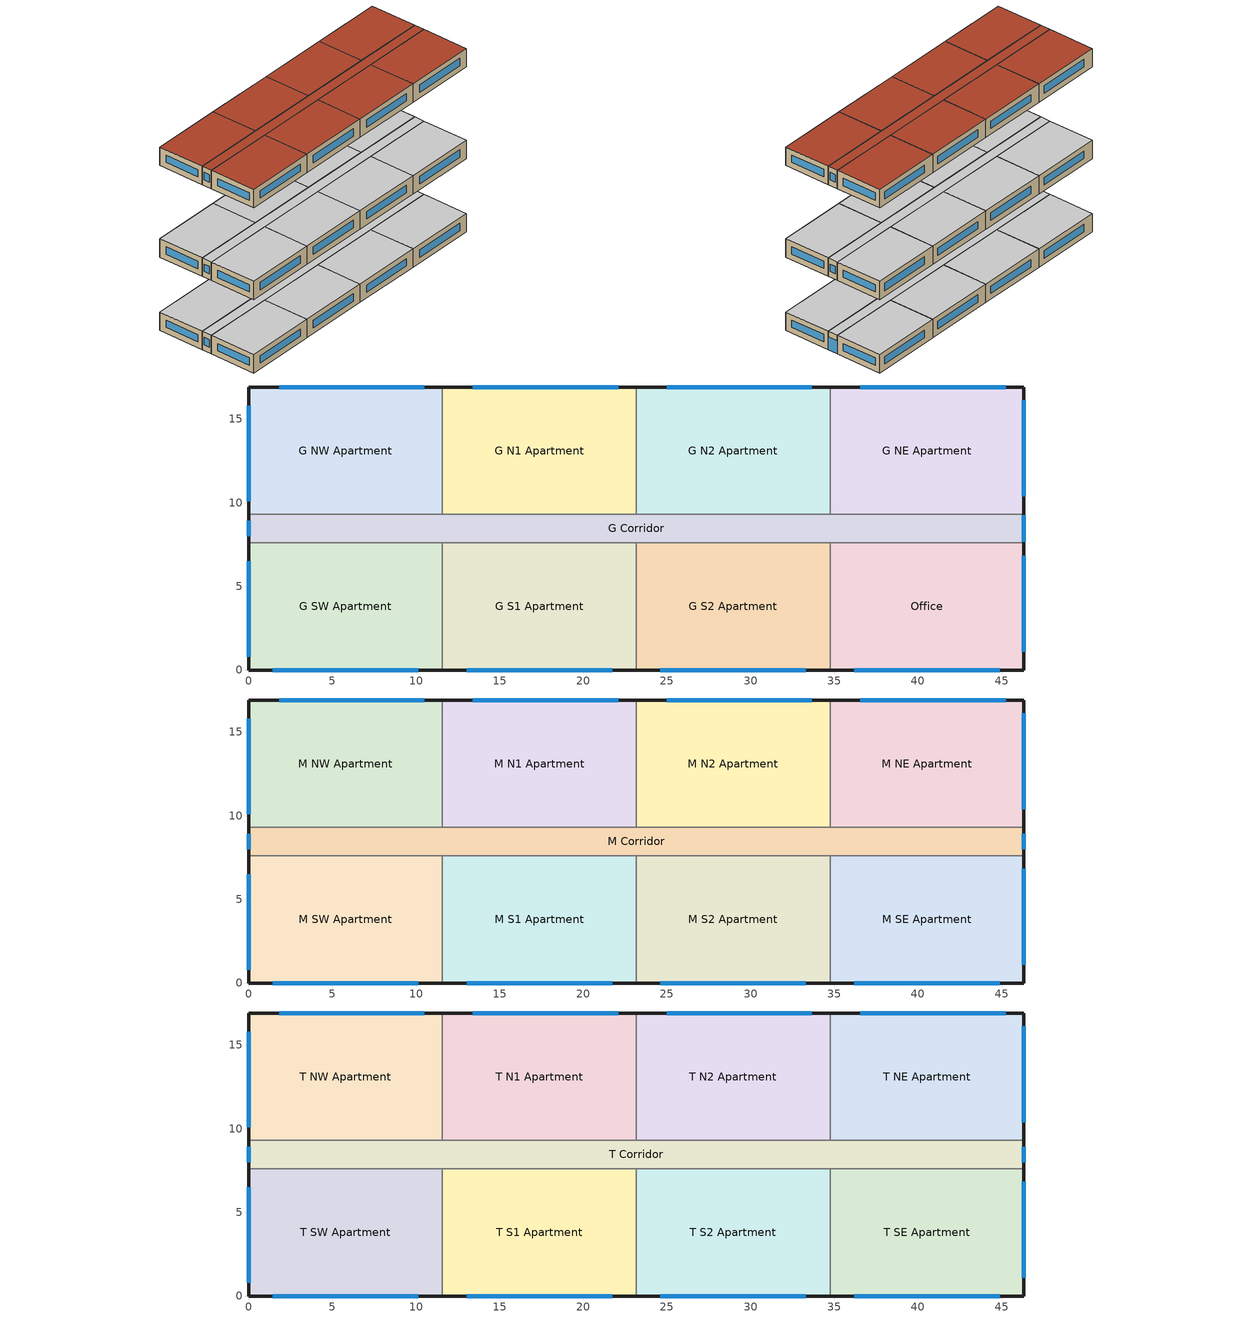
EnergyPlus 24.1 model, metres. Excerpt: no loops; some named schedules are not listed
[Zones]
G SW Apartment
 floor ground (gGFloorSWA_Ffactor): 0,7.62 11.58,7.62 11.58,0 0,0 z0
 wall outside (res_ext_wall_grd): 0,7.62 0,0 11.58,0 z0:3.05
 wall to G Corridor (int_wall): 11.58,7.62 0,7.62 z0:3.05
 wall to G S1 Apartment (int_wall): 11.58,0 11.58,7.62 z0:3.05
 window (ResWindow_U_0.382_SHGC_0.353): 1.45,0 10.13,0 / 0,6.5 0,0.79 z0.95:2.17
 ceiling adiabatic (int_slab_ceiling): 11.58,0 11.58,7.62 0,7.62 0,0 z3.05
G NW Apartment
 floor ground (gGFloorNWA_Ffactor): 0,16.92 11.58,16.92 11.58,9.3 0,9.3 z0
 wall outside (res_ext_wall_grd): 11.58,16.92 0,16.92 0,9.3 z0:3.05
 wall to G Corridor (int_wall): 0,9.3 11.58,9.3 z0:3.05
 wall to G N1 Apartment (int_wall): 11.58,9.3 11.58,16.92 z0:3.05
 window (ResWindow_U_0.382_SHGC_0.353): 0,15.8 0,10.08 / 10.5,16.92 1.81,16.92 z0.95:2.17
 ceiling adiabatic (int_slab_ceiling): 11.58,9.3 11.58,16.92 0,16.92 0,9.3 z3.05
Office
 floor ground (gGFloorSEA_Ffactor): 34.75,7.62 46.33,7.62 46.33,0 34.75,0 z0
 wall outside (nonres_ext_wall_grd): 34.75,0 46.33,0 46.33,7.62 z0:3.05
 wall to G Corridor (int_wall): 46.33,7.62 34.75,7.62 z0:3.05
 window (NonresWindow_U_0.382_SHGC_0.353): 36.19,0 44.88,0 / 46.33,1.1 46.33,6.81 z0.95:2.17
 ceiling adiabatic (int_slab_ceiling): 46.33,0 46.33,7.62 34.75,7.62 34.75,0 z3.05
G NE Apartment
 floor ground (gGFloorNEA_Ffactor): 34.75,16.92 46.33,16.92 46.33,9.3 34.75,9.3 z0
 wall outside (res_ext_wall_grd): 46.33,9.3 46.33,16.92 34.75,16.92 z0:3.05
 wall to G Corridor (int_wall): 34.75,9.3 46.33,9.3 z0:3.05
 window (ResWindow_U_0.382_SHGC_0.353): 45.25,16.92 36.56,16.92 / 46.33,10.4 46.33,16.11 z0.95:2.17
 ceiling adiabatic (int_slab_ceiling): 46.33,9.3 46.33,16.92 34.75,16.92 34.75,9.3 z3.05
G N1 Apartment
 floor ground (gGFloorN1A_Ffactor): 11.58,16.92 23.16,16.92 23.16,9.3 11.58,9.3 z0
 wall outside (res_ext_wall_grd): 23.16,16.92 11.58,16.92 z0:3.05
 wall to G Corridor (int_wall): 11.58,9.3 23.16,9.3 z0:3.05
 wall to G N2 Apartment (int_wall): 23.16,9.3 23.16,16.92 z0:3.05
 window (ResWindow_U_0.382_SHGC_0.353): 22.08,16.92 13.4,16.92 z0.95:2.17
 ceiling adiabatic (int_slab_ceiling): 23.16,9.3 23.16,16.92 11.58,16.92 11.58,9.3 z3.05
G N2 Apartment
 floor ground (gGFloorN2A_Ffactor): 23.16,16.92 34.75,16.92 34.75,9.3 23.16,9.3 z0
 wall outside (res_ext_wall_grd): 34.75,16.92 23.16,16.92 z0:3.05
 wall to G Corridor (int_wall): 23.16,9.3 34.75,9.3 z0:3.05
 wall to G NE Apartment (int_wall): 34.75,9.3 34.75,16.92 z0:3.05
 window (ResWindow_U_0.382_SHGC_0.353): 33.66,16.92 24.98,16.92 z0.95:2.17
 ceiling adiabatic (int_slab_ceiling): 34.75,9.3 34.75,16.92 23.16,16.92 23.16,9.3 z3.05
G S1 Apartment
 floor ground (gGFloorS1A_Ffactor): 11.58,7.62 23.16,7.62 23.16,0 11.58,0 z0
 wall outside (res_ext_wall_grd): 11.58,0 23.16,0 z0:3.05
 wall to G Corridor (int_wall): 23.16,7.62 11.58,7.62 z0:3.05
 wall to G S2 Apartment (int_wall): 23.16,0 23.16,7.62 z0:3.05
 window (ResWindow_U_0.382_SHGC_0.353): 13.03,0 21.72,0 z0.95:2.17
 ceiling adiabatic (int_slab_ceiling): 23.16,0 23.16,7.62 11.58,7.62 11.58,0 z3.05
G S2 Apartment
 floor ground (gGFloorS2A_Ffactor): 23.16,7.62 34.75,7.62 34.75,0 23.16,0 z0
 wall outside (res_ext_wall_grd): 23.16,0 34.75,0 z0:3.05
 wall to G Corridor (int_wall): 34.75,7.62 23.16,7.62 z0:3.05
 wall to Office (int_wall): 34.75,0 34.75,7.62 z0:3.05
 window (ResWindow_U_0.382_SHGC_0.353): 24.61,0 33.3,0 z0.95:2.17
 ceiling adiabatic (int_slab_ceiling): 34.75,0 34.75,7.62 23.16,7.62 23.16,0 z3.05
G Corridor
 floor ground (gFloorC_Ffactor): 0,9.3 46.33,9.3 46.33,7.62 0,7.62 z0
 wall outside (nonres_ext_wall_grd): 0,9.3 0,7.62 / 46.33,7.62 46.33,9.3 z0:3.05
 window (NonresWindow_U_0.382_SHGC_0.353): 0,8.91 0,8 z0.95:2.17; 46.33,7.67 46.33,9.25 z0:2.13
 ceiling adiabatic (int_slab_ceiling): 46.33,7.62 46.33,9.3 0,9.3 0,7.62 z3.05
M SW Apartment
 floor adiabatic (int_slab_floor): 0,7.62 11.58,7.62 11.58,0 0,0 z12.19
 wall outside (res_ext_wall_mid): 0,7.62 0,0 11.58,0 z12.19:15.24
 wall to M Corridor (int_wall): 11.58,7.62 0,7.62 z12.19:15.24
 wall to M S1 Apartment (int_wall): 11.58,0 11.58,7.62 z12.19:15.24
 window (ResWindow_U_0.382_SHGC_0.353): 1.45,0 10.13,0 / 0,6.5 0,0.79 z13.15:14.36
 ceiling adiabatic (int_slab_ceiling): 11.58,0 11.58,7.62 0,7.62 0,0 z15.24
M NW Apartment
 floor adiabatic (int_slab_floor): 0,16.92 11.58,16.92 11.58,9.3 0,9.3 z12.19
 wall outside (res_ext_wall_mid): 11.58,16.92 0,16.92 0,9.3 z12.19:15.24
 wall to M Corridor (int_wall): 0,9.3 11.58,9.3 z12.19:15.24
 wall to M N1 Apartment (int_wall): 11.58,9.3 11.58,16.92 z12.19:15.24
 window (ResWindow_U_0.382_SHGC_0.353): 0,15.8 0,10.08 / 10.5,16.92 1.81,16.92 z13.15:14.36
 ceiling adiabatic (int_slab_ceiling): 11.58,9.3 11.58,16.92 0,16.92 0,9.3 z15.24
M SE Apartment
 floor adiabatic (int_slab_floor): 34.75,7.62 46.33,7.62 46.33,0 34.75,0 z12.19
 wall outside (res_ext_wall_mid): 34.75,0 46.33,0 46.33,7.62 z12.19:15.24
 wall to M Corridor (int_wall): 46.33,7.62 34.75,7.62 z12.19:15.24
 window (ResWindow_U_0.382_SHGC_0.353): 36.19,0 44.88,0 / 46.33,1.1 46.33,6.81 z13.15:14.36
 ceiling adiabatic (int_slab_ceiling): 46.33,0 46.33,7.62 34.75,7.62 34.75,0 z15.24
M NE Apartment
 floor adiabatic (int_slab_floor): 34.75,16.92 46.33,16.92 46.33,9.3 34.75,9.3 z12.19
 wall outside (res_ext_wall_mid): 46.33,9.3 46.33,16.92 34.75,16.92 z12.19:15.24
 wall to M Corridor (int_wall): 34.75,9.3 46.33,9.3 z12.19:15.24
 window (ResWindow_U_0.382_SHGC_0.353): 45.25,16.92 36.56,16.92 / 46.33,10.4 46.33,16.11 z13.15:14.36
 ceiling adiabatic (int_slab_ceiling): 46.33,9.3 46.33,16.92 34.75,16.92 34.75,9.3 z15.24
M N1 Apartment
 floor adiabatic (int_slab_floor): 11.58,16.92 23.16,16.92 23.16,9.3 11.58,9.3 z12.19
 wall outside (res_ext_wall_mid): 23.16,16.92 11.58,16.92 z12.19:15.24
 wall to M Corridor (int_wall): 11.58,9.3 23.16,9.3 z12.19:15.24
 wall to M N2 Apartment (int_wall): 23.16,9.3 23.16,16.92 z12.19:15.24
 window (ResWindow_U_0.382_SHGC_0.353): 22.08,16.92 13.4,16.92 z13.15:14.36
 ceiling adiabatic (int_slab_ceiling): 23.16,9.3 23.16,16.92 11.58,16.92 11.58,9.3 z15.24
M N2 Apartment
 floor adiabatic (int_slab_floor): 23.16,16.92 34.75,16.92 34.75,9.3 23.16,9.3 z12.19
 wall outside (res_ext_wall_mid): 34.75,16.92 23.16,16.92 z12.19:15.24
 wall to M Corridor (int_wall): 23.16,9.3 34.75,9.3 z12.19:15.24
 wall to M NE Apartment (int_wall): 34.75,9.3 34.75,16.92 z12.19:15.24
 window (ResWindow_U_0.382_SHGC_0.353): 33.66,16.92 24.98,16.92 z13.15:14.36
 ceiling adiabatic (int_slab_ceiling): 34.75,9.3 34.75,16.92 23.16,16.92 23.16,9.3 z15.24
M S1 Apartment
 floor adiabatic (int_slab_floor): 11.58,7.62 23.16,7.62 23.16,0 11.58,0 z12.19
 wall outside (res_ext_wall_mid): 11.58,0 23.16,0 z12.19:15.24
 wall to M Corridor (int_wall): 23.16,7.62 11.58,7.62 z12.19:15.24
 wall to M S2 Apartment (int_wall): 23.16,0 23.16,7.62 z12.19:15.24
 window (ResWindow_U_0.382_SHGC_0.353): 13.03,0 21.72,0 z13.15:14.36
 ceiling adiabatic (int_slab_ceiling): 23.16,0 23.16,7.62 11.58,7.62 11.58,0 z15.24
M S2 Apartment
 floor adiabatic (int_slab_floor): 23.16,7.62 34.75,7.62 34.75,0 23.16,0 z12.19
 wall outside (res_ext_wall_mid): 23.16,0 34.75,0 z12.19:15.24
 wall to M Corridor (int_wall): 34.75,7.62 23.16,7.62 z12.19:15.24
 wall to M SE Apartment (int_wall): 34.75,0 34.75,7.62 z12.19:15.24
 window (ResWindow_U_0.382_SHGC_0.353): 24.61,0 33.3,0 z13.15:14.36
 ceiling adiabatic (int_slab_ceiling): 34.75,0 34.75,7.62 23.16,7.62 23.16,0 z15.24
M Corridor
 floor adiabatic (int_slab_floor): 0,9.3 46.33,9.3 46.33,7.62 0,7.62 z12.19
 wall outside (nonres_ext_wall_mid): 0,9.3 0,7.62 / 46.33,7.62 46.33,9.3 z12.19:15.24
 window (NonresWindow_U_0.382_SHGC_0.353): 0,8.91 0,8 / 46.33,8 46.33,8.91 z13.15:14.36
 ceiling adiabatic (int_slab_ceiling): 46.33,7.62 46.33,9.3 0,9.3 0,7.62 z15.24
T SW Apartment
 floor adiabatic (int_slab_floor): 0,7.62 11.58,7.62 11.58,0 0,0 z27.43
 wall outside (res_ext_wall_top): 0,7.62 0,0 11.58,0 z27.43:30.48
 wall to T Corridor (int_wall): 11.58,7.62 0,7.62 z27.43:30.48
 wall to T S1 Apartment (int_wall): 11.58,0 11.58,7.62 z27.43:30.48
 window (ResWindow_U_0.382_SHGC_0.353): 1.45,0 10.13,0 / 0,6.5 0,0.79 z28.38:29.6
 roof outside (res_roof): 11.58,0 11.58,7.62 0,7.62 0,0 z30.48
T NW Apartment
 floor adiabatic (int_slab_floor): 0,16.92 11.58,16.92 11.58,9.3 0,9.3 z27.43
 wall outside (res_ext_wall_top): 11.58,16.92 0,16.92 0,9.3 z27.43:30.48
 wall to T Corridor (int_wall): 0,9.3 11.58,9.3 z27.43:30.48
 wall to T N1 Apartment (int_wall): 11.58,9.3 11.58,16.92 z27.43:30.48
 window (ResWindow_U_0.382_SHGC_0.353): 0,15.8 0,10.08 / 10.5,16.92 1.81,16.92 z28.38:29.6
 roof outside (res_roof): 11.58,9.3 11.58,16.92 0,16.92 0,9.3 z30.48
T SE Apartment
 floor adiabatic (int_slab_floor): 34.75,7.62 46.33,7.62 46.33,0 34.75,0 z27.43
 wall outside (res_ext_wall_top): 34.75,0 46.33,0 46.33,7.62 z27.43:30.48
 wall to T Corridor (int_wall): 46.33,7.62 34.75,7.62 z27.43:30.48
 window (ResWindow_U_0.382_SHGC_0.353): 36.19,0 44.88,0 / 46.33,1.1 46.33,6.81 z28.38:29.6
 roof outside (res_roof): 46.33,0 46.33,7.62 34.75,7.62 34.75,0 z30.48
T NE Apartment
 floor adiabatic (int_slab_floor): 34.75,16.92 46.33,16.92 46.33,9.3 34.75,9.3 z27.43
 wall outside (res_ext_wall_top): 46.33,9.3 46.33,16.92 34.75,16.92 z27.43:30.48
 wall to T Corridor (int_wall): 34.75,9.3 46.33,9.3 z27.43:30.48
 window (ResWindow_U_0.382_SHGC_0.353): 45.25,16.92 36.56,16.92 / 46.33,10.4 46.33,16.11 z28.38:29.6
 roof outside (res_roof): 46.33,9.3 46.33,16.92 34.75,16.92 34.75,9.3 z30.48
T N1 Apartment
 floor adiabatic (int_slab_floor): 11.58,16.92 23.16,16.92 23.16,9.3 11.58,9.3 z27.43
 wall outside (res_ext_wall_top): 23.16,16.92 11.58,16.92 z27.43:30.48
 wall to T Corridor (int_wall): 11.58,9.3 23.16,9.3 z27.43:30.48
 wall to T N2 Apartment (int_wall): 23.16,9.3 23.16,16.92 z27.43:30.48
 window (ResWindow_U_0.382_SHGC_0.353): 22.08,16.92 13.4,16.92 z28.38:29.6
 roof outside (res_roof): 23.16,9.3 23.16,16.92 11.58,16.92 11.58,9.3 z30.48
T N2 Apartment
 floor adiabatic (int_slab_floor): 23.16,16.92 34.75,16.92 34.75,9.3 23.16,9.3 z27.43
 wall outside (res_ext_wall_top): 34.75,16.92 23.16,16.92 z27.43:30.48
 wall to T Corridor (int_wall): 23.16,9.3 34.75,9.3 z27.43:30.48
 wall to T NE Apartment (int_wall): 34.75,9.3 34.75,16.92 z27.43:30.48
 window (ResWindow_U_0.382_SHGC_0.353): 33.66,16.92 24.98,16.92 z28.38:29.6
 roof outside (res_roof): 34.75,9.3 34.75,16.92 23.16,16.92 23.16,9.3 z30.48
T S1 Apartment
 floor adiabatic (int_slab_floor): 11.58,7.62 23.16,7.62 23.16,0 11.58,0 z27.43
 wall outside (res_ext_wall_top): 11.58,0 23.16,0 z27.43:30.48
 wall to T Corridor (int_wall): 23.16,7.62 11.58,7.62 z27.43:30.48
 wall to T S2 Apartment (int_wall): 23.16,0 23.16,7.62 z27.43:30.48
 window (ResWindow_U_0.382_SHGC_0.353): 13.03,0 21.72,0 z28.38:29.6
 roof outside (res_roof): 23.16,0 23.16,7.62 11.58,7.62 11.58,0 z30.48
T S2 Apartment
 floor adiabatic (int_slab_floor): 23.16,7.62 34.75,7.62 34.75,0 23.16,0 z27.43
 wall outside (res_ext_wall_top): 23.16,0 34.75,0 z27.43:30.48
 wall to T Corridor (int_wall): 34.75,7.62 23.16,7.62 z27.43:30.48
 wall to T SE Apartment (int_wall): 34.75,0 34.75,7.62 z27.43:30.48
 window (ResWindow_U_0.382_SHGC_0.353): 24.61,0 33.3,0 z28.38:29.6
 roof outside (res_roof): 34.75,0 34.75,7.62 23.16,7.62 23.16,0 z30.48
T Corridor
 floor adiabatic (int_slab_floor): 0,9.3 46.33,9.3 46.33,7.62 0,7.62 z27.43
 wall outside (nonres_ext_wall_top): 0,9.3 0,7.62 / 46.33,7.62 46.33,9.3 z27.43:30.48
 window (NonresWindow_U_0.382_SHGC_0.353): 0,8.91 0,8 / 46.33,8 46.33,8.91 z28.38:29.6
 roof outside (nonres_roof): 46.33,7.62 46.33,9.3 0,9.3 0,7.62 z30.48
[Building]
ApartmentHighRise: North Axis {deg}=0; Terrain=City; Loads Convergence Tolerance Value {W}=0.04; Temperature Convergence Tolerance Value {deltaC}=0.2; Solar Distribution=FullInteriorAndExterior; Maximum Number of Warmup Days=25; Minimum Number of Warmup Days=6
[Site:Location]
New.York-John.F.Kennedy.Intl.AP_NY_USA WMO=744860: Latitude {deg}=40.66; Longitude {deg}=-73.8; Time Zone {hr}=-5; Elevation {m}=7
[SizingPeriod:DesignDay] Day of Month=21; Dry-Bulb Temperature Range Modifier Type=DefaultMultipliers; Humidity Condition Type=Wetbulb; Barometric Pressure {Pa}=101241; Rain Indicator=No; Snow Indicator=No; Daylight Saving Time Indicator=No
Name | Month | Day Type | Maximum Dry-Bulb Temperature {C} | Daily Dry-Bulb Temperature Range {deltaC} | Wetbulb or DewPoint at Maximum Dry-Bulb {C} | Wind Speed {m/s} | Wind Direction {deg} | Solar Model Indicator | Sky Clearness | ASHRAE Clear Sky Optical Depth for Beam Irradiance (taub) | ASHRAE Clear Sky Optical Depth for Diffuse Irradiance (taud)
New.York-John.F.Kennedy.Intl.AP_NY_USA Ann Htg 99.6% Condns DB | 1 | WinterDesignDay | -10.7 | 0 | -10.7 | 7.5 | 320 | ASHRAEClearSky | 0
New.York-John.F.Kennedy.Intl.AP_NY_USA Ann Clg .4% Condns DB=>MWB | 7 | SummerDesignDay | 32.1 | 7.4 | 23.1 | 5.6 | 230 | ASHRAETau |  | 0.541 | 1.8
[Site:WaterMainsTemperature]
Calculation Method=CORRELATION; Annual Average Outdoor Air Temperature {C}=12.4667; Maximum Difference In Monthly Average Outdoor Air Temperatures {deltaC}=25.2
[Site:GroundTemperature:FCfactorMethod]
14, 7.3, 3.3, 1.2, -0.2, 5.6, 10.9, 16.1, 21.7, 25, 24.8, 19.9
[Material]
Name | Roughness | Thickness {m} | Conductivity {W/m-K} | Density {kg/m3} | Specific Heat {J/kg-K} | Thermal Absorptance | Solar Absorptance | Visible Absorptance
Std Wood 6inch | MediumSmooth | 0.15 | 0.12 | 540 | 1210 | 0.9 | 0.7 | 0.7
F07 25mm stucco | Smooth | 0.0254 | 0.72 | 1856 | 840 | 0.9 | 0.7 | 0.7
F08 Metal surface | Smooth | 0.0008 | 45.28 | 7824 | 500
F13 Built-up roofing | Rough | 0.0095 | 0.16 | 1120 | 1460 | 0.9 | 0.7
G01 13mm gypsum board | Smooth | 0.0127 | 0.16 | 800 | 1090 | 0.9 | 0.7 | 0.5
G01 16mm gypsum board | MediumSmooth | 0.0159 | 0.16 | 800 | 1090
100mm Normalweight concrete floor | MediumRough | 0.1016 | 2.31 | 2322 | 832
[Material:NoMass] Thermal Absorptance=0.9; Solar Absorptance=0.7
Name | Roughness | Thermal Resistance {m2-K/W} | Visible Absorptance
CP02 CARPET PAD | VeryRough | 0.21648 | 0.8
Nonres_Roof_Insulation; Res_Roof_Insulation | MediumSmooth | 5.30668 | 0.7
Nonres_Exterior_Wall_Insulation_grd; Res_Exterior_Wall_Insulation_grd | MediumSmooth | 1.3578 | 0.7
Nonres_Exterior_Wall_Insulation_mid; Res_Exterior_Wall_Insulation_mid | MediumSmooth | 1.33311 | 0.7
Nonres_Exterior_Wall_Insulation_top; Res_Exterior_Wall_Insulation_top | MediumSmooth | 1.06161 | 0.7
[Construction]
InteriorFurnishings: Std Wood 6inch
int_wall: G01 13mm gypsum board, G01 13mm gypsum board
int_slab_floor: 100mm Normalweight concrete floor, CP02 CARPET PAD
int_slab_ceiling: CP02 CARPET PAD, 100mm Normalweight concrete floor
nonres_roof: F13 Built-up roofing, Nonres_Roof_Insulation, F08 Metal surface
res_roof: F13 Built-up roofing, Res_Roof_Insulation, F08 Metal surface
nonres_ext_wall_grd: F07 25mm stucco, G01 16mm gypsum board, Nonres_Exterior_Wall_Insulation_grd, G01 16mm gypsum board
nonres_ext_wall_mid: F07 25mm stucco, G01 16mm gypsum board, Nonres_Exterior_Wall_Insulation_mid, G01 16mm gypsum board
nonres_ext_wall_top: F07 25mm stucco, G01 16mm gypsum board, Nonres_Exterior_Wall_Insulation_top, G01 16mm gypsum board
res_ext_wall_grd: F07 25mm stucco, G01 16mm gypsum board, Res_Exterior_Wall_Insulation_grd, G01 16mm gypsum board
res_ext_wall_mid: F07 25mm stucco, G01 16mm gypsum board, Res_Exterior_Wall_Insulation_mid, G01 16mm gypsum board
res_ext_wall_top: F07 25mm stucco, G01 16mm gypsum board, Res_Exterior_Wall_Insulation_top, G01 16mm gypsum board
NonresWindow_U_0.382_SHGC_0.353: Nonres Window Glazing Layer
ResWindow_U_0.382_SHGC_0.353: Res Window Glazing Layer
[WindowMaterial:SimpleGlazingSystem] U-Factor {W/m2-K}=2.1691; Solar Heat Gain Coefficient=0.353; Visible Transmittance=0.3883
Nonres Window Glazing Layer; Res Window Glazing Layer
[Construction:FfactorGroundFloor] F-Factor {W/m-K}=0.90012
Name | Area {m2} | PerimeterExposed {m}
gGFloorSWA_Ffactor; gGFloorNWA_Ffactor; gGFloorSEA_Ffactor; gGFloorNEA_Ffactor | 88.2487 | 19.2014
gGFloorN1A_Ffactor; gGFloorN2A_Ffactor; gGFloorS1A_Ffactor; gGFloorS2A_Ffactor | 88.2487 | 11.5818
gFloorC_Ffactor | 77.6585 | 3.3526
[Generator:PVWatts]
PV_module: PVWatts Version=5; DC System Capacity {W}=19836; Module Type=Premium; Array Type=FixedOpenRack; System Losses=0.113; Array Geometry Type=TiltAzimuth; Tilt Angle {deg}=0; Azimuth Angle {deg}=180
[ElectricLoadCenter:Generators]
PV_Generator: Generator 1=PV_module; Generator 1 Rated Electric Power Output {W}=19836; Generator 1 Availability Schedule=PV_SCH
[ElectricLoadCenter:Inverter:PVWatts]
PV_Inverter: DC to AC Size Ratio=1.2; Inverter Efficiency=0.96
[ElectricLoadCenter:Distribution]
Generator: Generator List=PV_Generator; Generator Operation Scheme Type=Baseload; Electrical Buss Type=DirectCurrentWithInverter; Inverter=PV_Inverter
[Zone] Type=1; Multiplier=1; Ceiling Height {m}=-9999; Volume {m3}=autocalculate; Floor Area {m2}=autocalculate; Part of Total Floor Area=Yes
G SW Apartment; G NW Apartment; Office; G NE Apartment; G N1 Apartment; G N2 Apartment; G S1 Apartment; G S2 Apartment; G Corridor; M SW Apartment; M NW Apartment; M SE Apartment; M NE Apartment; M N1 Apartment; M N2 Apartment; M S1 Apartment; M S2 Apartment; M Corridor; T SW Apartment; T NW Apartment; T SE Apartment; T NE Apartment; T N1 Apartment; T N2 Apartment; T S1 Apartment; T S2 Apartment; T Corridor
[InternalMass] Construction=InteriorFurnishings
Name | Zone or ZoneList | Surface Area {m2}
G SW Apartment_InternalMass_1 | G SW Apartment | 88.2493
G NW Apartment_InternalMass_1 | G NW Apartment | 88.2493
Office_InternalMass_1 | Office | 88.2493
G NE Apartment_InternalMass_1 | G NE Apartment | 88.2493
G N1 Apartment_InternalMass_1 | G N1 Apartment | 88.2493
G N2 Apartment_InternalMass_1 | G N2 Apartment | 88.2493
G S1 Apartment_InternalMass_1 | G S1 Apartment | 88.2493
G S2 Apartment_InternalMass_1 | G S2 Apartment | 88.2493
M SW Apartment_InternalMass_1 | M SW Apartment | 176.4981
M NW Apartment_InternalMass_1 | M NW Apartment | 176.4981
M SE Apartment_InternalMass_1 | M SE Apartment | 176.4981
M NE Apartment_InternalMass_1 | M NE Apartment | 176.4981
M N1 Apartment_InternalMass_1 | M N1 Apartment | 176.4981
M N2 Apartment_InternalMass_1 | M N2 Apartment | 176.4981
M S1 Apartment_InternalMass_1 | M S1 Apartment | 176.4981
M S2 Apartment_InternalMass_1 | M S2 Apartment | 176.4981
T SW Apartment_InternalMass_1 | T SW Apartment | 88.2493
T NW Apartment_InternalMass_1 | T NW Apartment | 88.2493
T SE Apartment_InternalMass_1 | T SE Apartment | 88.2493
T NE Apartment_InternalMass_1 | T NE Apartment | 88.2493
T N1 Apartment_InternalMass_1 | T N1 Apartment | 88.2493
T N2 Apartment_InternalMass_1 | T N2 Apartment | 88.2493
T S1 Apartment_InternalMass_1 | T S1 Apartment | 88.2493
T S2 Apartment_InternalMass_1 | T S2 Apartment | 88.2493
[People] Activity Level Schedule=Activity Schedule
Name | Zone or ZoneList or Space or SpaceList | Number of People Schedule | Number of People Calculation Method | Number of People | Fraction Radiant | Sensible Heat Fraction | Floor Area per Person {m2/person}
G SW Apartment People | G SW Apartment | OCC_APT_SCH_WORKING_FAMILY | People | 2.5 | 0.5 | autocalculate
G NW Apartment People | G NW Apartment | OCC_APT_SCH_STAY_HOME_FAMILY | People | 2.5 | 0.3 | AUTOCALCULATE
Office People | Office | OCC_OFF_w_SB_SCH | Area/Person |  | 0.3 | AUTOCALCULATE | 18.5806
G NE Apartment People | G NE Apartment | OCC_APT_SCH_STAY_HOME_FAMILY | People | 2.5 | 0.3 | AUTOCALCULATE
G N1 Apartment People | G N1 Apartment | OCC_APT_SCH_STAY_HOME_FAMILY | People | 2.5 | 0.3 | AUTOCALCULATE
G N2 Apartment People | G N2 Apartment | OCC_APT_SCH_STAY_HOME_FAMILY | People | 2.5 | 0.3 | AUTOCALCULATE
G S1 Apartment People | G S1 Apartment | OCC_APT_SCH_WORKING_FAMILY | People | 2.5 | 0.3 | AUTOCALCULATE
G S2 Apartment People | G S2 Apartment | OCC_APT_SCH_WORKING_FAMILY | People | 2.5 | 0.3 | AUTOCALCULATE
M SW Apartment People | M SW Apartment | OCC_APT_SCH_WORKING_FAMILY | People | 2.5 | 0.3 | AUTOCALCULATE
M NW Apartment People | M NW Apartment | OCC_APT_SCH_STAY_HOME_FAMILY | People | 2.5 | 0.3 | AUTOCALCULATE
M SE Apartment People | M SE Apartment | OCC_APT_SCH_WORKING_FAMILY | People | 2.5 | 0.3 | AUTOCALCULATE
M NE Apartment People | M NE Apartment | OCC_APT_SCH_STAY_HOME_FAMILY | People | 2.5 | 0.3 | AUTOCALCULATE
M N1 Apartment People | M N1 Apartment | OCC_APT_SCH_STAY_HOME_FAMILY | People | 2.5 | 0.3 | AUTOCALCULATE
M N2 Apartment People | M N2 Apartment | OCC_APT_SCH_STAY_HOME_FAMILY | People | 2.5 | 0.3 | AUTOCALCULATE
M S1 Apartment People | M S1 Apartment | OCC_APT_SCH_WORKING_FAMILY | People | 2.5 | 0.3 | AUTOCALCULATE
M S2 Apartment People | M S2 Apartment | OCC_APT_SCH_WORKING_FAMILY | People | 2.5 | 0.3 | AUTOCALCULATE
T SW Apartment People | T SW Apartment | OCC_APT_SCH_WORKING_FAMILY | People | 2.5 | 0.3 | AUTOCALCULATE
T NW Apartment People | T NW Apartment | OCC_APT_SCH_STAY_HOME_FAMILY | People | 2.5 | 0.3 | AUTOCALCULATE
T SE Apartment People | T SE Apartment | OCC_APT_SCH_WORKING_FAMILY | People | 2.5 | 0.3 | AUTOCALCULATE
T NE Apartment People | T NE Apartment | OCC_APT_SCH_STAY_HOME_FAMILY | People | 2.5 | 0.3 | AUTOCALCULATE
T N1 Apartment People | T N1 Apartment | OCC_APT_SCH_STAY_HOME_FAMILY | People | 2.5 | 0.3 | AUTOCALCULATE
T N2 Apartment People | T N2 Apartment | OCC_APT_SCH_STAY_HOME_FAMILY | People | 2.5 | 0.3 | AUTOCALCULATE
T S1 Apartment People | T S1 Apartment | OCC_APT_SCH_WORKING_FAMILY | People | 2.5 | 0.3 | AUTOCALCULATE
T S2 Apartment People | T S2 Apartment | OCC_APT_SCH_WORKING_FAMILY | People | 2.5 | 0.3 | AUTOCALCULATE
G Corridor People | G Corridor | OCC_APT_SCH_CORRIDOR | People | 4.18 | 0.5 | autocalculate
M Corridor People | M Corridor | OCC_APT_SCH_CORRIDOR | People | 4.18 | 0.5 | autocalculate
T Corridor People | T Corridor | OCC_APT_SCH_CORRIDOR | People | 4.18 | 0.5 | autocalculate
[Lights] Design Level Calculation Method=Watts/Area; Return Air Fraction=0; Fraction Radiant=0.6; Fraction Visible=0.2; Fraction Replaceable=1; Return Air Fraction Calculated from Plenum Temperature=No
Name | Zone or ZoneList or Space or SpaceList | Schedule | Watts per Floor Area {W/m2}
G SW Apartment_Lights_hardwired | G SW Apartment | ltg_sch_apartment_hardwired | 2.15278
G NW Apartment_Lights_hardwired | G NW Apartment | ltg_sch_apartment_hardwired | 2.15278
Office_Lights_hardwired | Office | ltg_sch_office | 6.87372
G NE Apartment_Lights_hardwired | G NE Apartment | ltg_sch_apartment_hardwired | 2.15278
G N1 Apartment_Lights_hardwired | G N1 Apartment | ltg_sch_apartment_hardwired | 2.15278
G N2 Apartment_Lights_hardwired | G N2 Apartment | ltg_sch_apartment_hardwired | 2.15278
G S1 Apartment_Lights_hardwired | G S1 Apartment | ltg_sch_apartment_hardwired | 2.15278
G S2 Apartment_Lights_hardwired | G S2 Apartment | ltg_sch_apartment_hardwired | 2.15278
G Corridor_Lights_hardwired | G Corridor | ltg_sch_corridor | 5.250897
M SW Apartment_Lights_hardwired | M SW Apartment | ltg_sch_apartment_hardwired | 2.15278
M NW Apartment_Lights_hardwired | M NW Apartment | ltg_sch_apartment_hardwired | 2.15278
M SE Apartment_Lights_hardwired | M SE Apartment | ltg_sch_apartment_hardwired | 2.15278
M NE Apartment_Lights_hardwired | M NE Apartment | ltg_sch_apartment_hardwired | 2.15278
M N1 Apartment_Lights_hardwired | M N1 Apartment | ltg_sch_apartment_hardwired | 2.15278
M N2 Apartment_Lights_hardwired | M N2 Apartment | ltg_sch_apartment_hardwired | 2.15278
M S1 Apartment_Lights_hardwired | M S1 Apartment | ltg_sch_apartment_hardwired | 2.15278
M S2 Apartment_Lights_hardwired | M S2 Apartment | ltg_sch_apartment_hardwired | 2.15278
M Corridor_Lights_hardwired | M Corridor | ltg_sch_corridor | 5.250897
T SW Apartment_Lights_hardwired | T SW Apartment | ltg_sch_apartment_hardwired | 2.15278
T NW Apartment_Lights_hardwired | T NW Apartment | ltg_sch_apartment_hardwired | 2.15278
T SE Apartment_Lights_hardwired | T SE Apartment | ltg_sch_apartment_hardwired | 2.15278
T NE Apartment_Lights_hardwired | T NE Apartment | ltg_sch_apartment_hardwired | 2.15278
T N1 Apartment_Lights_hardwired | T N1 Apartment | ltg_sch_apartment_hardwired | 2.15278
T N2 Apartment_Lights_hardwired | T N2 Apartment | ltg_sch_apartment_hardwired | 2.15278
T S1 Apartment_Lights_hardwired | T S1 Apartment | ltg_sch_apartment_hardwired | 2.15278
T S2 Apartment_Lights_hardwired | T S2 Apartment | ltg_sch_apartment_hardwired | 2.15278
T Corridor_Lights_hardwired | T Corridor | ltg_sch_corridor | 5.250897
G SW Apartment_Lights_plugin | G SW Apartment | ltg_sch_apartment_plugin | 0.96875
G NW Apartment_Lights_plugin | G NW Apartment | ltg_sch_apartment_plugin | 0.96875
G NE Apartment_Lights_plugin | G NE Apartment | ltg_sch_apartment_plugin | 0.96875
G N1 Apartment_Lights_plugin | G N1 Apartment | ltg_sch_apartment_plugin | 0.96875
G N2 Apartment_Lights_plugin | G N2 Apartment | ltg_sch_apartment_plugin | 0.96875
G S1 Apartment_Lights_plugin | G S1 Apartment | ltg_sch_apartment_plugin | 0.96875
G S2 Apartment_Lights_plugin | G S2 Apartment | ltg_sch_apartment_plugin | 0.96875
M SW Apartment_Lights_plugin | M SW Apartment | ltg_sch_apartment_plugin | 0.96875
M NW Apartment_Lights_plugin | M NW Apartment | ltg_sch_apartment_plugin | 0.96875
M SE Apartment_Lights_plugin | M SE Apartment | ltg_sch_apartment_plugin | 0.96875
M NE Apartment_Lights_plugin | M NE Apartment | ltg_sch_apartment_plugin | 0.96875
M N1 Apartment_Lights_plugin | M N1 Apartment | ltg_sch_apartment_plugin | 0.96875
M N2 Apartment_Lights_plugin | M N2 Apartment | ltg_sch_apartment_plugin | 0.96875
M S1 Apartment_Lights_plugin | M S1 Apartment | ltg_sch_apartment_plugin | 0.96875
M S2 Apartment_Lights_plugin | M S2 Apartment | ltg_sch_apartment_plugin | 0.96875
T SW Apartment_Lights_plugin | T SW Apartment | ltg_sch_apartment_plugin | 0.96875
T NW Apartment_Lights_plugin | T NW Apartment | ltg_sch_apartment_plugin | 0.96875
T SE Apartment_Lights_plugin | T SE Apartment | ltg_sch_apartment_plugin | 0.96875
T NE Apartment_Lights_plugin | T NE Apartment | ltg_sch_apartment_plugin | 0.96875
T N1 Apartment_Lights_plugin | T N1 Apartment | ltg_sch_apartment_plugin | 0.96875
T N2 Apartment_Lights_plugin | T N2 Apartment | ltg_sch_apartment_plugin | 0.96875
T S1 Apartment_Lights_plugin | T S1 Apartment | ltg_sch_apartment_plugin | 0.96875
T S2 Apartment_Lights_plugin | T S2 Apartment | ltg_sch_apartment_plugin | 0.96875
[ElectricEquipment] Fraction Latent=0
Name | Zone or ZoneList or Space or SpaceList | Schedule | Design Level Calculation Method | Watts per Floor Area {W/m2} | Fraction Radiant | Fraction Lost | Design Level {W}
G SW Apartment_Plug_GSW_Equip | G SW Apartment | EQP_APT_SCH | Watts/Area | 6.67 | 0.5 | 0
G NW Apartment_Plug_GNW_Equip | G NW Apartment | EQP_APT_SCH | Watts/Area | 6.67 | 0.5 | 0
Office_Plug_Office_Equip | Office | EQP_OFF_SCH | Watts/Area | 6.67 | 0.5 | 0
G NE Apartment_Plug_GNE_Equip | G NE Apartment | EQP_APT_SCH | Watts/Area | 6.67 | 0.5 | 0
G N1 Apartment_Plug_GN1_Equip | G N1 Apartment | EQP_APT_SCH | Watts/Area | 6.67 | 0.5 | 0
G N2 Apartment_Plug_GN2_Equip | G N2 Apartment | EQP_APT_SCH | Watts/Area | 6.67 | 0.5 | 0
G S1 Apartment_Plug_GS1_Equip | G S1 Apartment | EQP_APT_SCH | Watts/Area | 6.67 | 0.5 | 0
G S2 Apartment_Plug_GS2_Equip | G S2 Apartment | EQP_APT_SCH | Watts/Area | 6.67 | 0.5 | 0
M SW Apartment_Plug_MSW_Equip | M SW Apartment | EQP_APT_SCH | Watts/Area | 6.67 | 0.5 | 0
M NW Apartment_Plug_MNW_Equip | M NW Apartment | EQP_APT_SCH | Watts/Area | 6.67 | 0.5 | 0
M SE Apartment_Plug_MSE_Equip | M SE Apartment | EQP_APT_SCH | Watts/Area | 6.67 | 0.5 | 0
M NE Apartment_Plug_MNE_Equip | M NE Apartment | EQP_APT_SCH | Watts/Area | 6.67 | 0.5 | 0
M N1 Apartment_Plug_MN1_Equip | M N1 Apartment | EQP_APT_SCH | Watts/Area | 6.67 | 0.5 | 0
M N2 Apartment_Plug_MN2_Equip | M N2 Apartment | EQP_APT_SCH | Watts/Area | 6.67 | 0.5 | 0
M S1 Apartment_Plug_MS1_Equip | M S1 Apartment | EQP_APT_SCH | Watts/Area | 6.67 | 0.5 | 0
M S2 Apartment_Plug_MS2_Equip | M S2 Apartment | EQP_APT_SCH | Watts/Area | 6.67 | 0.5 | 0
T SW Apartment_Plug_TSW_Equip | T SW Apartment | EQP_APT_SCH | Watts/Area | 6.67 | 0.5 | 0
T NW Apartment_Plug_TNW_Equip | T NW Apartment | EQP_APT_SCH | Watts/Area | 6.67 | 0.5 | 0
T SE Apartment_Plug_TSE_Equip | T SE Apartment | EQP_APT_SCH | Watts/Area | 6.67 | 0.5 | 0
T NE Apartment_Plug_TNE_Equip | T NE Apartment | EQP_APT_SCH | Watts/Area | 6.67 | 0.5 | 0
T N1 Apartment_Plug_TN1_Equip | T N1 Apartment | EQP_APT_SCH | Watts/Area | 6.67 | 0.5 | 0
T N2 Apartment_Plug_TN2_Equip | T N2 Apartment | EQP_APT_SCH | Watts/Area | 6.67 | 0.5 | 0
T S1 Apartment_Plug_TS1_Equip | T S1 Apartment | EQP_APT_SCH | Watts/Area | 6.67 | 0.5 | 0
T S2 Apartment_Plug_TS2_Equip | T S2 Apartment | EQP_APT_SCH | Watts/Area | 6.67 | 0.5 | 0
T Corridor_Elevators_Equip | T Corridor | BLDG_ELEVATORS | EquipmentLevel |  | 0 | 0.95 | 10597.39
Elevators_Lights_Fan | T Corridor | ELEV_LIGHT_FAN_SCH_ADD_DF | EquipmentLevel |  | 0 | 0.95 | 52.66
[ZoneInfiltration:DesignFlowRate] Temperature Term Coefficient=0; Velocity Squared Term Coefficient=0
Name | Zone or ZoneList or Space or SpaceList | Schedule | Design Flow Rate Calculation Method | Flow Rate per Exterior Surface Area {m3/s-m2} | Constant Term Coefficient | Velocity Term Coefficient | Design Flow Rate {m3/s}
G SW Apartment_Infiltration | G SW Apartment | INF_APT_SCH | Flow/ExteriorWallArea | 0.000569572 | 0 | 0.224
G NW Apartment_Infiltration | G NW Apartment | INF_APT_SCH | Flow/ExteriorWallArea | 0.000569572 | 0 | 0.224
Office_Infiltration | Office | INF_APT_SCH | Flow/ExteriorWallArea | 0.000569572 | 0 | 0.224
G NE Apartment_Infiltration | G NE Apartment | INF_APT_SCH | Flow/ExteriorWallArea | 0.000569572 | 0 | 0.224
G N1 Apartment_Infiltration | G N1 Apartment | INF_APT_SCH | Flow/ExteriorWallArea | 0.000569572 | 0 | 0.224
G N2 Apartment_Infiltration | G N2 Apartment | INF_APT_SCH | Flow/ExteriorWallArea | 0.000569572 | 0 | 0.224
G S1 Apartment_Infiltration | G S1 Apartment | INF_APT_SCH | Flow/ExteriorWallArea | 0.000569572 | 0 | 0.224
G S2 Apartment_Infiltration | G S2 Apartment | INF_APT_SCH | Flow/ExteriorWallArea | 0.000569572 | 0 | 0.224
G Corridor_Infiltration | G Corridor | INF_APT_SCH | Flow/ExteriorWallArea | 0.000569572 | 0 | 0.224
Door_Infil_GC | G Corridor | INFIL_Door_Opening_SCH | Flow/Zone |  | 1 | 0 | 1.00808
M SW Apartment_Infiltration | M SW Apartment | INF_APT_SCH | Flow/ExteriorWallArea | 0.000569572 | 0 | 0.224
M NW Apartment_Infiltration | M NW Apartment | INF_APT_SCH | Flow/ExteriorWallArea | 0.000569572 | 0 | 0.224
M SE Apartment_Infiltration | M SE Apartment | INF_APT_SCH | Flow/ExteriorWallArea | 0.000569572 | 0 | 0.224
M NE Apartment_Infiltration | M NE Apartment | INF_APT_SCH | Flow/ExteriorWallArea | 0.000569572 | 0 | 0.224
M N1 Apartment_Infiltration | M N1 Apartment | INF_APT_SCH | Flow/ExteriorWallArea | 0.000569572 | 0 | 0.224
M N2 Apartment_Infiltration | M N2 Apartment | INF_APT_SCH | Flow/ExteriorWallArea | 0.000569572 | 0 | 0.224
M S1 Apartment_Infiltration | M S1 Apartment | INF_APT_SCH | Flow/ExteriorWallArea | 0.000569572 | 0 | 0.224
M S2 Apartment_Infiltration | M S2 Apartment | INF_APT_SCH | Flow/ExteriorWallArea | 0.000569572 | 0 | 0.224
M Corridor_Infiltration | M Corridor | INF_APT_SCH | Flow/ExteriorWallArea | 0.000569572 | 0 | 0.224
T SW Apartment_Infiltration | T SW Apartment | INF_APT_SCH | Flow/ExteriorWallArea | 0.000569572 | 0 | 0.224
T NW Apartment_Infiltration | T NW Apartment | INF_APT_SCH | Flow/ExteriorWallArea | 0.000569572 | 0 | 0.224
T SE Apartment_Infiltration | T SE Apartment | INF_APT_SCH | Flow/ExteriorWallArea | 0.000569572 | 0 | 0.224
T NE Apartment_Infiltration | T NE Apartment | INF_APT_SCH | Flow/ExteriorWallArea | 0.000569572 | 0 | 0.224
T N1 Apartment_Infiltration | T N1 Apartment | INF_APT_SCH | Flow/ExteriorWallArea | 0.000569572 | 0 | 0.224
T N2 Apartment_Infiltration | T N2 Apartment | INF_APT_SCH | Flow/ExteriorWallArea | 0.000569572 | 0 | 0.224
T S1 Apartment_Infiltration | T S1 Apartment | INF_APT_SCH | Flow/ExteriorWallArea | 0.000569572 | 0 | 0.224
T S2 Apartment_Infiltration | T S2 Apartment | INF_APT_SCH | Flow/ExteriorWallArea | 0.000569572 | 0 | 0.224
T Corridor_Infiltration | T Corridor | INF_APT_SCH | Flow/ExteriorWallArea | 0.000569572 | 0 | 0.224
[Exterior:Lights]
Facade Lighting: Schedule=Exterior_Lgt_ALWAYS_ON; Design Level {W}=6056.98; Control Option=AstronomicalClock
[EnergyManagementSystem:Sensor]
Name | Output:Variable or Output:Meter | Output:Variable or Output:Meter Index Key
Facility_Int_LTG | InteriorLights:Electricity
OAT | Site Outdoor Air Drybulb Temperature | Environment
[EnergyManagementSystem:GlobalVariable]
Wired_LTG
timesteps_after_doorshut_south
timesteps_after_doorshut_north
BoilerType; CapRated; EtRated; PLRx; Ecx; SkinLossRate
[EnergyManagementSystem:Program]
Transformer_Load_Prog: SET Wired_LTG = Facility_Int_LTG*0.0015
init_timesteps_after_doorshut: SET timesteps_after_doorshut_south = 0; SET timesteps_after_doorshut_north = 0
Door_Switch_Enabled_Thermostat_Reset_Program_S_LivingUnit: IF (S_Sliding_Door_Ventilation_Sensor > 0); SET timesteps_after_doorshut_south = 0; SET S_LivingUnit_CLGSETP_Actuator = 32.22; SET S_LivingUnit_HTGSETP_Actuator = 12.78; ELSEIF S_LivingUnit_CLGSETP_Actuator > 24.4; SET timesteps_after_doorshut_south = timesteps_after_doorshut_south + 1; IF timesteps_after_doorshut_south == 1; SET S_LivingUnit_CLGSETP_Actuator = 30; SET S_LivingUnit_HTGSETP_Actuator = 14; ELSEIF timesteps_after_doorshut_south == 2; SET S_LivingUnit_CLGSETP_Actuator = 28; SET S_LivingUnit_HTGSETP_Actuator = 16; ELSEIF timesteps_after_doorshut_south == 3; SET S_LivingUnit_CLGSETP_Actuator = 26; SET S_LivingUnit_HTGSETP_Actuator = 18; ELSEIF timesteps_after_doorshut_south == 4; SET S_LivingUnit_CLGSETP_Actuator = 25; SET S_LivingUnit_HTGSETP_Actuator = 20; SET S_LivingUnit_CLGSETP_Actuator = null; SET S_LivingUnit_HTGSETP_Actuator = null; ENDIF; ELSE; SET timesteps_after_doorshut_south = 0; SET S_LivingUnit_CLGSETP_Actuator = null; SET S_LivingUnit_HTGSETP_Actuator = null; ENDIF
Door_Switch_Enabled_Thermostat_Reset_Program_N_LivingUnit: IF (N_Sliding_Door_Ventilation_Sensor > 0); SET timesteps_after_doorshut_north = 0; SET N_LivingUnit_CLGSETP_Actuator = 32.22; SET N_LivingUnit_HTGSETP_Actuator = 12.78; ELSEIF N_LivingUnit_CLGSETP_Actuator > 24.4; SET timesteps_after_doorshut_north = timesteps_after_doorshut_north + 1; IF timesteps_after_doorshut_north == 1; SET N_LivingUnit_CLGSETP_Actuator = 30; SET N_LivingUnit_HTGSETP_Actuator = 14; ELSEIF timesteps_after_doorshut_north == 2; SET N_LivingUnit_CLGSETP_Actuator = 28; SET N_LivingUnit_HTGSETP_Actuator = 16; ELSEIF timesteps_after_doorshut_north == 3; SET N_LivingUnit_CLGSETP_Actuator = 26; SET N_LivingUnit_HTGSETP_Actuator = 18; ELSEIF timesteps_after_doorshut_north == 4; SET N_LivingUnit_CLGSETP_Actuator = 25; SET N_LivingUnit_HTGSETP_Actuator = 20; SET N_LivingUnit_CLGSETP_Actuator = null; SET N_LivingUnit_HTGSETP_Actuator = null; ENDIF; ELSE; SET timesteps_after_doorshut_north = 0; SET N_LivingUnit_CLGSETP_Actuator = null; SET N_LivingUnit_HTGSETP_Actuator = null; ENDIF
OA_BASED_OPTIMUM_START_EMS_Program: IF DaylightSavings==0 && Hour==7 && DayOfWeek>1 && DayOfWeek<7 && OAT<23.9 && OAT>1.7; SET CLGSETP_OFF_SCH_Actuator = 29.4; SET HTGSETP_OFF_SCH_Actuator = 15.6; ELSEIF DaylightSavings==1 && Hour==6 && DayOfWeek>1 && DayOfWeek<7 && OAT<23.9 && OAT>1.7; SET CLGSETP_OFF_SCH_Actuator = 29.4; SET HTGSETP_OFF_SCH_Actuator = 15.6; ELSE; SET CLGSETP_SCH_Actuator = NULL; SET HTGSETP_SCH_Actuator = NULL; ENDIF
[ZoneVentilation:WindandStackOpenArea] Opening Area {m2}=0.1181; Opening Area Fraction Schedule=Sliding_Doors_Ventilation_Availability_SCH; Opening Effectiveness=autocalculate; Height Difference {m}=15.2393; Discharge Coefficient for Opening=autocalculate; Minimum Indoor Temperature {C}=18.89; Maximum Indoor Temperature {C}=25.56; Delta Temperature {deltaC}=-100; Minimum Outdoor Temperature {C}=15.56; Maximum Outdoor Temperature {C}=23.89; Maximum Wind Speed {m/s}=40
Name | Zone or Space | Effective Angle {deg}
G SW Apartment Sliding Door Ventilation | G SW Apartment | 180
G NW Apartment Sliding Door Ventilation | G NW Apartment | 0
G NE Apartment Sliding Door Ventilation | G NE Apartment | 0
G N1 Apartment Sliding Door Ventilation | G N1 Apartment | 0
G N2 Apartment Sliding Door Ventilation | G N2 Apartment | 0
G S1 Apartment Sliding Door Ventilation | G S1 Apartment | 180
G S2 Apartment Sliding Door Ventilation | G S2 Apartment | 180
M SW Apartment Sliding Door Ventilation | M SW Apartment | 180
M NW Apartment Sliding Door Ventilation | M NW Apartment | 0
M SE Apartment Sliding Door Ventilation | M SE Apartment | 180
M NE Apartment Sliding Door Ventilation | M NE Apartment | 0
M N1 Apartment Sliding Door Ventilation | M N1 Apartment | 0
M N2 Apartment Sliding Door Ventilation | M N2 Apartment | 0
M S1 Apartment Sliding Door Ventilation | M S1 Apartment | 180
M S2 Apartment Sliding Door Ventilation | M S2 Apartment | 180
T SW Apartment Sliding Door Ventilation | T SW Apartment | 180
T NW Apartment Sliding Door Ventilation | T NW Apartment | 0
T SE Apartment Sliding Door Ventilation | T SE Apartment | 180
T NE Apartment Sliding Door Ventilation | T NE Apartment | 0
T N1 Apartment Sliding Door Ventilation | T N1 Apartment | 0
T N2 Apartment Sliding Door Ventilation | T N2 Apartment | 0
T S1 Apartment Sliding Door Ventilation | T S1 Apartment | 180
T S2 Apartment Sliding Door Ventilation | T S2 Apartment | 180
[Schedule:Compact]
OCC_APT_SCH_STAY_HOME_FAMILY; OCC_APT_SCH_CORRIDOR: Through: 12/31, For: AllDays, Until: 7:00, 1, Until: 8:00, 0.85, Until: 9:00, 0.39, Until: 16:00, 0.25, Until: 17:00, 0.3, Until: 18:00, 0.52, Until: 21:00, 0.87, Until: 24:00, 1
OCC_APT_SCH_WORKING_FAMILY: Through: 12/31, For: SummerDesignDay, Until: 24:00, 1, For: WinterDesignDay, Until: 24:00, 0, For: Weekday, Until: 8:00, 1, Until: 18:00, 0, Until: 24:00, 1, For: Weekend AllOtherDays, Until: 11:00, 1, Until: 15:00, 0.5, Until: 16:00, 0, Until: 24:00, 1
OCC_OFF_w_SB_SCH: Through: 12/31, For: Weekdays, Until: 01:00, 0, Until: 02:00, 0, Until: 03:00, 0, Until: 04:00, 0, Until: 05:00, 0, Until: 06:00, 0, Until: 07:00, 0, Until: 08:00, 0, Until: 09:00, 1, Until: 10:00, 1, Until: 11:00, 1, Until: 12:00, 1, Until: 13:00, 0, Until: 14:00, 1, Until: 15:00, 0, Until: 16:00, 1, Until: 17:00, 1, Until: 18:00, 0, Until: 19:00, 0, Until: 20:00, 0, Until: 21:00, 0, Until: 22:00, 0, Until: 23:00, 0, Until: 24:00, 0, For: AllOtherDays, Until: 01:00, 0, Until: 02:00, 0, Until: 03:00, 0, Until: 04:00, 0, Until: 05:00, 0, Until: 06:00, 0, Until: 07:00, 0, Until: 08:00, 0, Until: 09:00, 0, Until: 10:00, 0, Until: 11:00, 0, Until: 12:00, 0, Until: 13:00, 0, Until: 14:00, 0, Until: 15:00, 0, Until: 16:00, 0, Until: 17:00, 0, Until: 18:00, 0, Until: 19:00, 0, Until: 20:00, 0, Until: 21:00, 0, Until: 22:00, 0, Until: 23:00, 0, Until: 24:00, 0
EQP_APT_SCH: Through: 12/31, For: AllDays, Until: 1:00, 0.45, Until: 2:00, 0.41, Until: 3:00, 0.39, Until: 5:00, 0.38, Until: 6:00, 0.43, Until: 7:00, 0.54, Until: 8:00, 0.65, Until: 9:00, 0.66, Until: 10:00, 0.67, Until: 11:00, 0.69, Until: 12:00, 0.7, Until: 13:00, 0.69, Until: 14:00, 0.66, Until: 15:00, 0.65, Until: 16:00, 0.68, Until: 17:00, 0.8, Until: 19:00, 1, Until: 20:00, 0.93, Until: 21:00, 0.89, Until: 22:00, 0.85, Until: 23:00, 0.71, Until: 24:00, 0.58
EQP_OFF_SCH: Through: 12/31, For: Weekdays, Until: 7:00, 0.218625, Until: 8:00, 0.33125, Until: 12:00, 0.92575, Until: 13:00, 0.870205, Until: 17:00, 0.92575, Until: 18:00, 0.33125, Until: 24:00, 0.218625, For AllOtherDays, Until: 24:00, 0.218625
INF_APT_SCH; Exterior_Lgt_ALWAYS_ON: Through: 12/31, For: AllDays, Until: 24:00, 1
INFIL_Door_Opening_SCH: Through: 12/31, For: AllDays, Until: 06:00, 0, Until: 07:00, 0.131, Until: 08:00, 1, Until: 17:00, 0.131, Until: 18:00, 1, Until: 22:00, 0.131, Until: 24:00, 0
Activity Schedule: Through: 12/31, For: AllDays, Until: 24:00, 95
BLDG_ELEVATORS: Through: 12/31, For: WinterDesignDay, Until: 24:00, 0.12, For: SummerDesignDay, Until: 24:00, 0.5, For: Allotherdays, Until: 04:00, 0.12, Until: 05:00, 0.12, Until: 06:00, 0.2, Until: 07:00, 0.4, Until: 09:00, 0.5, Until: 10:00, 0.35, Until: 16:00, 0.15, Until: 17:00, 0.35, Until: 19:00, 0.5, Until: 21:00, 0.4, Until: 22:00, 0.3, Until: 23:00, 0.2, Until: 24:00, 0.12
ELEV_LIGHT_FAN_SCH_ADD_DF: Through: 12/31, For: WinterDesignDay, Until: 24:00, 0.05, For: SummerDesignDay, Until: 24:00, 0.5, For: Allotherdays, Until: 04:00, 0.05, Until: 05:00, 0.1, Until: 06:00, 0.2, Until: 07:00, 0.4, Until: 09:00, 0.5, Until: 10:00, 0.35, Until: 16:00, 0.15, Until: 17:00, 0.35, Until: 19:00, 0.5, Until: 21:00, 0.4, Until: 22:00, 0.3, Until: 23:00, 0.2, Until: 24:00, 0.1
Sliding_Doors_Ventilation_Availability_SCH: Through: 12/31, For: WinterDesignDay SummerDesignDay, Until: 24:00, 0, For: Allotherdays, Until: 6:00, 0, Until: 22:00, 1, Until: 24:00, 0
[SCHEDULE:COMPACT]
ltg_sch_office: Through: 12/31, For: SummerDesignDay, Until: 24:00, 1, For: WinterDesignDay, Until: 24:00, 0, For: Weekdays, Until: 8:00, 0.12397, Until: 12:00, 0.61987, Until: 13:00, 0.551, Until: 17:00, 0.61987, Until: 24:00, 0.12397, For: Saturday, Until: 24:00, 0.12397, For: AllOtherDays, Until: 24:00, 0.12397
ltg_sch_corridor: Through: 12/31, For: SummerDesignDay, Until: 24:00, 1, For: WinterDesignDay, Until: 24:00, 0, For: Weekdays, Until: 24:00, 0.625, For: Saturday, Until: 24:00, 0.625, For: AllOtherDays, Until: 24:00, 0.625
ltg_sch_apartment_hardwired: Through: 12/31, For: SummerDesignDay, Until: 24:00, 1, For: WinterDesignDay, Until: 24:00, 0, For: Weekdays, Until: 4:00, 0.008145, Until: 5:00, 0.024444, Until: 6:00, 0.052956, Until: 7:00, 0.057033, Until: 8:00, 0.052956, Until: 9:00, 0.024444, Until: 15:00, 0.016299, Until: 16:00, 0.028512, Until: 17:00, 0.057033, Until: 18:00, 0.081477, Until: 19:00, 0.109989, Until: 21:00, 0.130365, Until: 22:00, 0.089622, Until: 23:00, 0.048888, Until: 24:00, 0.020367, For: Saturday, Until: 4:00, 0.008145, Until: 5:00, 0.024444, Until: 6:00, 0.052956, Until: 7:00, 0.057033, Until: 8:00, 0.052956, Until: 9:00, 0.024444, Until: 15:00, 0.016299, Until: 16:00, 0.028512, Until: 17:00, 0.057033, Until: 18:00, 0.081477, Until: 19:00, 0.109989, Until: 21:00, 0.130365, Until: 22:00, 0.089622, Until: 23:00, 0.048888, Until: 24:00, 0.020367, For: AllOtherDays, Until: 4:00, 0.008145, Until: 5:00, 0.024444, Until: 6:00, 0.052956, Until: 7:00, 0.057033, Until: 8:00, 0.052956, Until: 9:00, 0.024444, Until: 15:00, 0.016299, Until: 16:00, 0.028512, Until: 17:00, 0.057033, Until: 18:00, 0.081477, Until: 19:00, 0.109989, Until: 21:00, 0.130365, Until: 22:00, 0.089622, Until: 23:00, 0.048888, Until: 24:00, 0.020367
ltg_sch_apartment_plugin: Through: 12/31, For: SummerDesignDay, Until: 24:00, 1, For: WinterDesignDay, Until: 24:00, 0, For: Weekdays, Until: 4:00, 0.010188, Until: 5:00, 0.030555, Until: 6:00, 0.066195, Until: 7:00, 0.071289, Until: 8:00, 0.066195, Until: 9:00, 0.030555, Until: 15:00, 0.020367, Until: 16:00, 0.035649, Until: 17:00, 0.071289, Until: 18:00, 0.101844, Until: 19:00, 0.137493, Until: 21:00, 0.162954, Until: 22:00, 0.112032, Until: 23:00, 0.06111, Until: 24:00, 0.025461, For: Saturday, Until: 4:00, 0.010188, Until: 5:00, 0.030555, Until: 6:00, 0.066195, Until: 7:00, 0.071289, Until: 8:00, 0.066195, Until: 9:00, 0.030555, Until: 15:00, 0.020367, Until: 16:00, 0.035649, Until: 17:00, 0.071289, Until: 18:00, 0.101844, Until: 19:00, 0.137493, Until: 21:00, 0.162954, Until: 22:00, 0.112032, Until: 23:00, 0.06111, Until: 24:00, 0.025461, For: AllOtherDays, Until: 4:00, 0.010188, Until: 5:00, 0.030555, Until: 6:00, 0.066195, Until: 7:00, 0.071289, Until: 8:00, 0.066195, Until: 9:00, 0.030555, Until: 15:00, 0.020367, Until: 16:00, 0.035649, Until: 17:00, 0.071289, Until: 18:00, 0.101844, Until: 19:00, 0.137493, Until: 21:00, 0.162954, Until: 22:00, 0.112032, Until: 23:00, 0.06111, Until: 24:00, 0.025461
